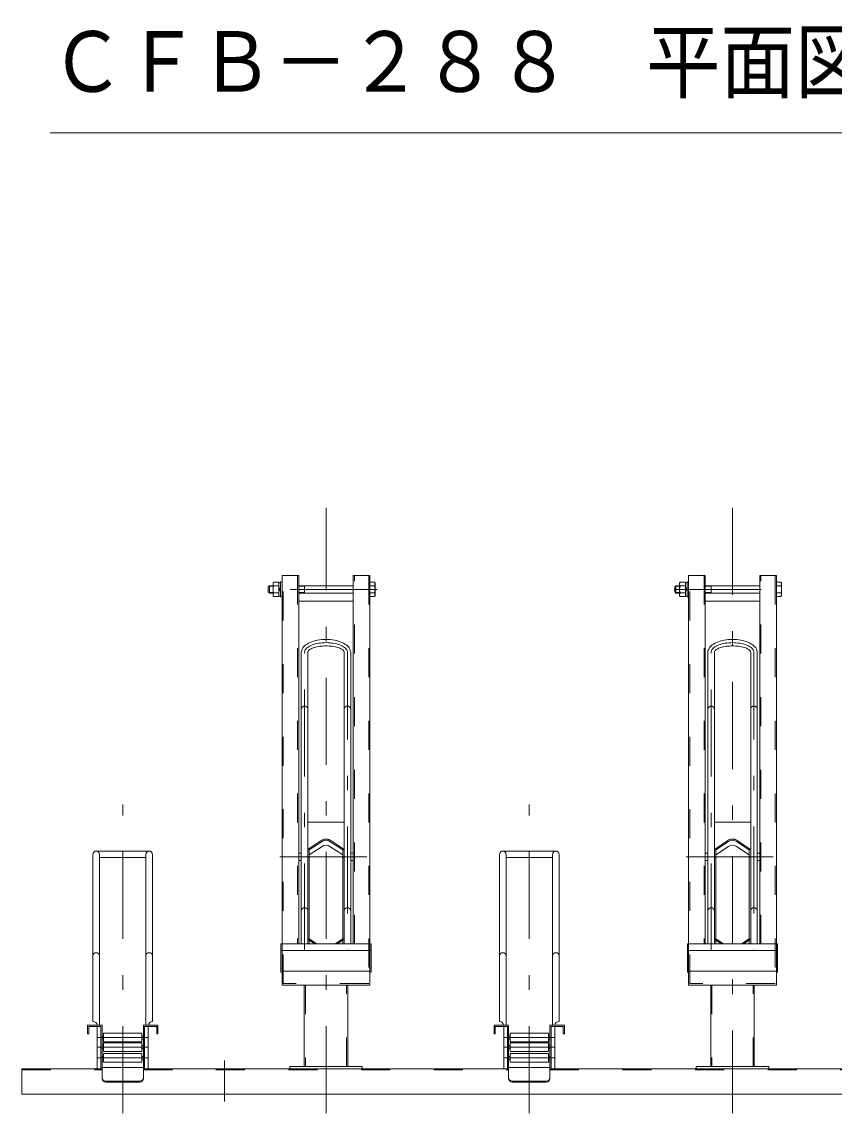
# Model space of a CAD drawing. Units: millimetres, scale not verified. Extents: x -5940 to 5940, y -4200 to 4200.
# Drawn here: x 2243 to 3362, y 160 to 1664 of the extents above; entities that cross this region are included whole.
import ezdxf
from ezdxf.enums import TextEntityAlignment as Align

# ---------------------------------------------------------------- set-up
doc = ezdxf.new("R2010")
doc.units = ezdxf.units.MM
doc.header["$LTSCALE"] = 10
doc.linetypes.add('USER2', pattern=[10, 4, -6])
doc.linetypes.add('USER3', pattern=[24, 12, -5, 2, -5])
for name, color, linetype, lineweight in [('0-2_2-0BOLD', 7, 'Continuous', 18), ('0-3_2-1HIDDEN', 3, 'USER2', 18), ('0-4_2-2CENTER', 3, 'USER3', 18), ('0-5_2-4THIN', 4, 'Continuous', 18), ('0-6_2-5DIM', 3, 'Continuous', 18)]:
    doc.layers.add(name, color=color, linetype=linetype, lineweight=lineweight)
doc.styles.add('ＭＳ ゴシック', font='')
doc.styles.get('ＭＳ ゴシック').set_extended_font_data('MS Gothic')

msp = doc.modelspace()

# ---------------------------------------------------------------- linework, layer by layer
at = {"layer": '0-2_2-0BOLD'}
for p, q in [((2596.7, 891.15), (2599.2, 891.15)), ((2599.2, 892.45), (2601.2, 892.45)), ((3156.7, 891.15), (3159.2, 891.15)), ((3159.2, 892.45), (3161.2, 892.45)), ((2583.7, 886.95), (2583.7, 876.95)), ((2589.46, 886.86), (2596.7, 886.86)), ((2596.7, 877.05), (2589.46, 877.05)), ((2599.2, 884.45), (2596.7, 881.95)), ((2596.7, 879.45), (2599.2, 881.95)), ((2599.2, 872.75), (2596.7, 872.75)), ((2699.2, 886.95), (2624.2, 886.95)), ((2624.2, 876.95), (2699.2, 876.95)), ((2632.2, 886.95), (2632.2, 876.95)), ((2722.2, 886.86), (2728.44, 886.86)), ((2722.2, 877.05), (2728.44, 877.05)), ((3143.7, 876.95), (3142.2, 878.45)), ((3149.46, 886.86), (3156.7, 886.86)), ((3156.7, 877.05), (3149.46, 877.05)), ((3159.2, 884.45), (3156.7, 881.95)), ((3156.7, 879.45), (3159.2, 881.95)), ((3159.2, 872.75), (3156.7, 872.75)), ((3184.2, 886.95), (3259.2, 886.95)), ((3259.2, 876.95), (3184.2, 876.95)), ((3192.2, 876.95), (3192.2, 886.95)), ((3282.2, 886.86), (3288.44, 886.86)), ((3288.44, 877.05), (3282.2, 877.05)), ((2699.2, 865.78), (2624.2, 865.78)), ((3184.2, 865.78), (3259.2, 865.78)), ((2627.7, 393.41), (2627.7, 795.18)), ((2636.7, 795.18), (2636.7, 393.41)), ((2686.7, 393.41), (2686.7, 795.18)), ((2695.7, 795.18), (2695.7, 393.41)), ((3187.7, 393.41), (3187.7, 795.18)), ((3196.7, 795.18), (3196.7, 393.41)), ((3246.7, 393.41), (3246.7, 795.18)), ((3255.7, 795.18), (3255.7, 393.41)), ((2636.7, 561.13), (2686.7, 561.13)), ((3246.7, 561.13), (3196.7, 561.13)), ((2656.21, 527.84), (2638.7, 516.35)), ((2684.7, 523.12), (2667.18, 534.62)), ((2667.18, 527.84), (2684.7, 516.35)), ((3216.21, 527.84), (3198.7, 516.35)), ((3227.18, 534.62), (3244.7, 523.12)), ((3227.18, 527.84), (3244.7, 516.35)), ((2340.7, 286.38), (2340.7, 516.88)), ((2344.2, 521.38), (2419.2, 521.38)), ((2349.7, 516.88), (2349.7, 281.38)), ((2413.7, 512.38), (2349.7, 512.38)), ((2413.7, 281.38), (2413.7, 516.88)), ((2422.7, 516.88), (2422.7, 286.38)), ((2627.7, 518.57), (2624.2, 518.57)), ((2684.7, 523.12), (2684.7, 393.41)), ((2695.7, 518.57), (2699.2, 518.57)), ((2900.7, 286.38), (2900.7, 516.88)), ((2904.2, 521.38), (2979.2, 521.38)), ((2909.7, 516.88), (2909.7, 281.38)), ((2973.7, 512.38), (2909.7, 512.38)), ((2973.7, 281.38), (2973.7, 516.88)), ((2982.7, 516.88), (2982.7, 286.38)), ((3187.7, 518.57), (3184.2, 518.57)), ((3244.7, 523.12), (3244.7, 393.41)), ((3255.7, 518.57), (3259.2, 518.57)), ((2624.2, 508.57), (2627.7, 508.57)), ((2699.2, 508.57), (2695.7, 508.57)), ((3184.2, 508.57), (3187.7, 508.57)), ((3259.2, 508.57), (3255.7, 508.57)), ((2649.19, 393.41), (2638.7, 400.51)), ((2684.7, 400.51), (2674.21, 393.41)), ((3209.19, 393.41), (3198.7, 400.51)), ((3244.7, 400.51), (3234.21, 393.41)), ((2723.8, 384.2), (2599.6, 384.2)), ((3283.8, 384.2), (3159.6, 384.2)), ((2601.2, 360.25), (2599.6, 360.25)), ((2601.2, 360.25), (2601.2, 336.82)), ((2722.2, 355.86), (2601.2, 355.86)), ((2723.8, 354.52), (2722.2, 354.52)), ((3161.2, 360.25), (3159.6, 360.25)), ((3161.2, 360.25), (3161.2, 336.82)), ((3161.2, 355.86), (3282.2, 355.86)), ((3282.2, 354.52), (3283.8, 354.52)), ((2631.7, 224.58), (2631.7, 336.82)), ((2691.7, 336.82), (2691.7, 224.58)), ((3191.7, 224.58), (3191.7, 336.82)), ((3251.7, 336.82), (3251.7, 224.58)), ((2346.7, 221.38), (2346.7, 279.78)), ((2351.7, 279.78), (2351.7, 221.38)), ((2410.1, 281.38), (2430.1, 281.38)), ((2410.1, 281.38), (2410.1, 208.15)), ((2416.7, 221.38), (2416.7, 279.78)), ((2906.7, 221.38), (2906.7, 279.78)), ((2911.7, 279.78), (2911.7, 221.38)), ((2976.7, 221.38), (2976.7, 279.78)), ((2353.3, 266.38), (2355.3, 266.38)), ((2355.3, 262.38), (2353.3, 262.38)), ((2408.1, 266.38), (2410.1, 266.38)), ((2410.1, 262.38), (2408.1, 262.38)), ((2913.3, 266.38), (2915.3, 266.38)), ((2915.3, 262.38), (2913.3, 262.38)), ((2970.1, 266.38), (2968.1, 266.38)), ((2968.1, 262.38), (2970.1, 262.38)), ((2353.3, 253.38), (2355.3, 253.38)), ((2355.3, 249.38), (2353.3, 249.38)), ((2408.1, 253.38), (2410.1, 253.38)), ((2410.1, 249.38), (2408.1, 249.38)), ((2913.3, 253.38), (2915.3, 253.38)), ((2915.3, 249.38), (2913.3, 249.38)), ((2970.1, 253.38), (2968.1, 253.38)), ((2968.1, 249.38), (2970.1, 249.38)), ((2353.3, 231.38), (2351.7, 231.38)), ((2355.3, 238.38), (2353.3, 238.38)), ((2353.3, 234.38), (2355.3, 234.38)), ((2408.1, 238.38), (2410.1, 238.38)), ((2410.1, 234.38), (2408.1, 234.38)), ((2411.7, 231.38), (2410.1, 231.38)), ((2913.3, 231.38), (2911.7, 231.38)), ((2913.3, 238.38), (2915.3, 238.38)), ((2915.3, 234.38), (2913.3, 234.38)), ((2970.1, 238.38), (2968.1, 238.38)), ((2968.1, 234.38), (2970.1, 234.38)), ((2970.1, 231.38), (2971.7, 231.38)), ((2410.1, 222.98), (2353.3, 222.98)), ((2913.3, 221.38), (2410.1, 221.38)), ((2711.7, 224.58), (2711.7, 221.38)), ((2970.1, 222.98), (2913.3, 222.98)), ((3473.3, 221.38), (2970.1, 221.38)), ((3271.7, 224.58), (3271.7, 221.38)), ((2358.3, 204.27), (2405.1, 204.27)), ((2405.1, 203.14), (2358.3, 203.14)), ((2965.1, 204.27), (2918.3, 204.27)), ((2918.3, 203.14), (2965.1, 203.14))]:
    msp.add_line(p, q, dxfattribs=at)
for points in [[(2596.7, 872.14), (2589.46, 872.14), (2588.7, 873.45), (2588.7, 890.45), (2589.46, 891.77), (2596.7, 891.77)], [(3156.7, 872.14), (3156.7, 891.77), (3149.46, 891.77), (3148.7, 890.45), (3148.7, 873.45), (3149.46, 872.14)], [(2355.3, 258.38), (2408.1, 258.38), (2408.1, 270.38), (2355.3, 270.38)], [(2355.3, 245.38), (2408.1, 245.38), (2408.1, 257.38), (2355.3, 257.38)], [(2915.3, 258.38), (2968.1, 258.38), (2968.1, 270.38), (2915.3, 270.38)], [(2915.3, 245.38), (2968.1, 245.38), (2968.1, 257.38), (2915.3, 257.38)], [(2355.3, 230.38), (2408.1, 230.38), (2408.1, 242.38), (2355.3, 242.38)], [(2915.3, 230.38), (2968.1, 230.38), (2968.1, 242.38), (2915.3, 242.38)]]:
    msp.add_lwpolyline(points, close=True, dxfattribs=at)
for points in [[(2599.2, 892.45), (2599.2, 871.45), (2601.2, 871.45)], [(2601.2, 393.41), (2601.2, 900.9), (2624.2, 900.9), (2624.2, 393.41)], [(2699.2, 393.41), (2699.2, 900.9), (2722.2, 900.9), (2722.2, 393.41)], [(2729.2, 873.45), (2729.2, 890.45), (2728.44, 891.77), (2722.2, 891.77)], [(3159.2, 892.45), (3159.2, 871.45), (3161.2, 871.45)], [(3161.2, 393.41), (3161.2, 900.9), (3184.2, 900.9), (3184.2, 393.41)], [(3259.2, 393.41), (3259.2, 900.9), (3282.2, 900.9), (3282.2, 393.41)], [(3282.2, 872.14), (3288.44, 872.14), (3289.2, 873.45), (3289.2, 890.45), (3288.44, 891.77), (3282.2, 891.77)], [(2588.7, 876.95), (2583.7, 876.95), (2582.2, 878.45), (2582.2, 885.45), (2583.7, 886.95), (2588.7, 886.95)], [(2729.2, 873.45), (2728.44, 872.14), (2722.2, 872.14)], [(3142.2, 878.45), (3142.2, 885.45), (3143.7, 886.95), (3148.7, 886.95)], [(3148.7, 876.95), (3143.7, 876.95), (3143.7, 886.95)], [(2695.7, 795.18), (2695.57, 796.73), (2695.18, 798.27), (2694.54, 799.79), (2693.65, 801.28), (2692.51, 802.71), (2691.14, 804.09), (2689.55, 805.41), (2687.74, 806.64), (2685.74, 807.79), (2683.55, 808.84), (2681.2, 809.79), (2678.7, 810.63), (2676.07, 811.34), (2673.33, 811.94), (2670.5, 812.41), (2667.6, 812.75), (2664.66, 812.95), (2661.7, 813.02), (2658.73, 812.95), (2655.79, 812.75), (2652.9, 812.41), (2650.07, 811.94), (2647.33, 811.34), (2644.7, 810.63), (2642.19, 809.79), (2639.84, 808.84), (2637.66, 807.79), (2635.65, 806.64), (2633.85, 805.41), (2632.25, 804.09), (2630.88, 802.71), (2629.75, 801.28), (2628.85, 799.79), (2628.21, 798.27), (2627.83, 796.73), (2627.7, 795.18)], [(3255.7, 795.18), (3255.57, 796.73), (3255.18, 798.27), (3254.54, 799.79), (3253.65, 801.28), (3252.51, 802.71), (3251.14, 804.09), (3249.55, 805.41), (3247.74, 806.64), (3245.74, 807.79), (3243.55, 808.84), (3241.2, 809.79), (3238.7, 810.63), (3236.07, 811.34), (3233.33, 811.94), (3230.5, 812.41), (3227.6, 812.75), (3224.66, 812.95), (3221.7, 813.02), (3218.73, 812.95), (3215.79, 812.75), (3212.9, 812.41), (3210.07, 811.94), (3207.33, 811.34), (3204.7, 810.63), (3202.19, 809.79), (3199.84, 808.84), (3197.66, 807.79), (3195.65, 806.64), (3193.85, 805.41), (3192.25, 804.09), (3190.88, 802.71), (3189.75, 801.28), (3188.86, 799.79), (3188.21, 798.27), (3187.83, 796.73), (3187.7, 795.18)], [(2686.7, 795.18), (2686.6, 795.95), (2686.32, 796.71), (2685.84, 797.46), (2685.19, 798.2), (2684.35, 798.91), (2683.35, 799.59), (2682.18, 800.24), (2680.85, 800.86), (2679.37, 801.43), (2677.77, 801.95), (2676.04, 802.42), (2674.2, 802.83), (2672.26, 803.19), (2670.25, 803.48), (2668.17, 803.72), (2666.04, 803.88), (2663.88, 803.98), (2661.7, 804.02), (2659.52, 803.98), (2657.36, 803.88), (2655.23, 803.72), (2653.15, 803.48), (2651.13, 803.19), (2649.2, 802.83), (2647.36, 802.42), (2645.63, 801.95), (2644.02, 801.43), (2642.55, 800.86), (2641.22, 800.24), (2640.05, 799.59), (2639.04, 798.91), (2638.2, 798.2), (2637.55, 797.46), (2637.08, 796.71), (2636.79, 795.95), (2636.7, 795.18)], [(3246.7, 795.18), (3246.6, 795.95), (3246.32, 796.71), (3245.85, 797.46), (3245.19, 798.2), (3244.35, 798.91), (3243.35, 799.59), (3242.18, 800.24), (3240.85, 800.86), (3239.37, 801.43), (3237.77, 801.95), (3236.04, 802.42), (3234.2, 802.83), (3232.26, 803.19), (3230.25, 803.48), (3228.17, 803.72), (3226.04, 803.88), (3223.88, 803.98), (3221.7, 804.02), (3219.52, 803.98), (3217.36, 803.88), (3215.23, 803.72), (3213.15, 803.48), (3211.13, 803.19), (3209.2, 802.83), (3207.36, 802.42), (3205.63, 801.95), (3204.02, 801.43), (3202.55, 800.86), (3201.22, 800.24), (3200.05, 799.59), (3199.04, 798.91), (3198.2, 798.2), (3197.55, 797.46), (3197.08, 796.71), (3196.79, 795.95), (3196.7, 795.18)], [(2638.7, 393.41), (2638.7, 523.12), (2656.21, 534.62)], [(3198.7, 393.41), (3198.7, 523.12), (3216.21, 534.62)], [(2601.2, 354.52), (2599.6, 354.52), (2599.6, 393.41), (2723.8, 393.41), (2723.8, 354.52)], [(3283.8, 354.52), (3283.8, 393.41), (3159.6, 393.41), (3159.6, 354.52), (3161.2, 354.52)], [(2601.2, 336.82), (2722.2, 336.82), (2722.2, 360.25), (2723.8, 360.25)], [(3161.2, 336.82), (3282.2, 336.82), (3282.2, 360.25), (3283.8, 360.25)], [(2351.7, 279.78), (2334.9, 279.78), (2334.9, 269.38), (2333.3, 269.38), (2333.3, 281.38), (2353.3, 281.38), (2353.3, 208.15)], [(2430.1, 281.38), (2430.1, 269.38), (2428.5, 269.38), (2428.5, 279.78), (2411.7, 279.78), (2411.7, 221.38)], [(2911.7, 279.78), (2894.9, 279.78), (2894.9, 269.38), (2893.3, 269.38), (2893.3, 281.38), (2913.3, 281.38), (2913.3, 208.15)], [(2971.7, 221.38), (2971.7, 279.78), (2988.5, 279.78), (2988.5, 269.38), (2990.1, 269.38), (2990.1, 281.38), (2970.1, 281.38), (2970.1, 208.15)], [(2353.3, 221.38), (2242.7, 221.38), (2242.7, 186.38), (4480.69, 186.38), (4480.69, 221.38), (4090.1, 221.38)], [(2711.7, 224.58), (2611.7, 224.58), (2611.7, 221.38)], [(3271.7, 224.58), (3171.7, 224.58), (3171.7, 221.38)]]:
    msp.add_lwpolyline(points, dxfattribs=at)
for centre, radius, start, end in [((2593.04, 889.31), 4.34, 154.38425, 214.38425), ((2724.85, 889.31), 4.34, 325.61575, 25.61574), ((3153.04, 889.31), 4.34, 154.38425, 214.38425), ((3284.85, 889.31), 4.34, 325.61575, 25.61574), ((2604.94, 881.95), 16.24, 162.41203, 197.58795), ((2593.04, 874.59), 4.34, 145.61574, 205.61574), ((2712.96, 881.95), 16.24, 342.41205, 17.58795), ((2724.85, 874.59), 4.34, 334.38426, 34.38425), ((3164.94, 881.95), 16.24, 162.41203, 197.58795), ((3153.04, 874.59), 4.34, 145.61574, 205.61574), ((3272.96, 881.95), 16.24, 342.41205, 17.58795), ((3284.85, 874.59), 4.34, 334.38426, 34.38425), ((2632.2, 716.41), 4.72, 17.69286, 162.30713), ((2691.2, 716.41), 4.72, 17.69286, 162.30713), ((3192.2, 716.41), 4.72, 17.69286, 162.30713), ((3251.2, 716.41), 4.72, 17.69286, 162.30713), ((2661.7, 526.26), 10, 56.72707, 123.27292), ((2661.7, 519.48), 10, 56.72707, 123.27292), ((3221.7, 526.26), 10, 56.72707, 123.27292), ((3221.7, 519.48), 10, 56.72707, 123.27292), ((2345.2, 516.88), 4.5, 0, 180), ((2418.2, 516.88), 4.5, 0, 180), ((2905.2, 516.88), 4.5, 0, 180), ((2978.2, 516.88), 4.5, 0, 180), ((2632.2, 438.61), 4.72, 17.69286, 162.30713), ((2691.2, 438.61), 4.72, 17.69286, 162.30713), ((3192.2, 438.61), 4.72, 17.69286, 162.30713), ((3251.2, 438.61), 4.72, 17.69286, 162.30713), ((2345.2, 376.88), 4.5, 0, 180), ((2418.2, 376.88), 4.5, 0, 180), ((2905.2, 376.88), 4.5, 0, 180), ((2978.2, 376.88), 4.5, 0, 180), ((2340.7, 280.38), 6, 9.59406, 90), ((2422.7, 280.38), 6, 90, 170.40593), ((2900.7, 280.38), 6, 9.59406, 90), ((2982.7, 280.38), 6, 90, 170.40593), ((2358.3, 209.27), 5, 180, 270), ((2358.3, 208.15), 5, 180, 270), ((2405.1, 209.27), 5, 270, 0), ((2405.1, 208.15), 5, 270, 0), ((2918.3, 209.27), 5, 180, 270), ((2918.3, 208.15), 5, 180, 270), ((2965.1, 209.27), 5, 270, 0), ((2965.1, 208.15), 5, 270, 0)]:
    msp.add_arc(centre, radius, start, end, dxfattribs=at)
at = {"layer": '0-3_2-1HIDDEN'}
for p, q in [((2622.6, 900.9), (2622.6, 393.41)), ((2700.8, 393.41), (2700.8, 900.9)), ((3182.6, 900.9), (3182.6, 393.41)), ((3260.8, 393.41), (3260.8, 900.9)), ((2638.7, 512.05), (2637.31, 512.85)), ((2686.08, 512.85), (2684.7, 512.05)), ((3198.7, 512.05), (3197.31, 512.85)), ((3246.08, 512.85), (3244.7, 512.05)), ((2601.2, 393.41), (2601.2, 360.25)), ((2638.7, 400.51), (2637.31, 399.71)), ((2637.31, 399.71), (2646.47, 393.41)), ((2686.08, 399.71), (2676.92, 393.41)), ((2686.08, 399.71), (2684.7, 400.51)), ((2722.2, 360.25), (2722.2, 393.41)), ((3161.2, 393.41), (3161.2, 360.25)), ((3198.7, 400.51), (3197.31, 399.71)), ((3197.31, 399.71), (3206.47, 393.41)), ((3246.08, 399.71), (3236.92, 393.41)), ((3246.08, 399.71), (3244.7, 400.51)), ((3282.2, 360.25), (3282.2, 393.41)), ((2633.3, 336.82), (2633.3, 224.58)), ((2690.1, 224.58), (2690.1, 336.82)), ((3193.3, 336.82), (3193.3, 224.58)), ((3250.1, 224.58), (3250.1, 336.82)), ((2242.7, 219.78), (2353.3, 219.78)), ((2410.1, 219.78), (2913.3, 219.78)), ((2970.1, 219.78), (3473.3, 219.78))]:
    msp.add_line(p, q, dxfattribs=at)
for points in [[(2720.6, 900.9), (2720.6, 338.97), (2602.8, 338.97), (2602.8, 900.9)], [(3280.6, 900.9), (3280.6, 338.97), (3162.8, 338.97), (3162.8, 900.9)], [(2655.26, 535.9), (2637.31, 523.92), (2638.7, 523.12)], [(2684.7, 523.12), (2686.08, 523.92), (2668.14, 535.9)], [(3215.26, 535.9), (3197.31, 523.92), (3198.7, 523.12)], [(3244.7, 523.12), (3246.08, 523.92), (3228.14, 535.9)]]:
    msp.add_lwpolyline(points, dxfattribs=at)
for centre in [(2661.7, 526.26), (3221.7, 526.26)]:
    msp.add_arc(centre, 11.6, 56.27408, 123.72591, dxfattribs=at)
at = {"layer": '0-4_2-2CENTER'}
for p, q in [((2661.7, 160.25), (2661.7, 994.33)), ((3221.7, 994.33), (3221.7, 160.25)), ((2732.2, 881.95), (2581.2, 881.95)), ((3141.2, 881.95), (3292.2, 881.95)), ((2632.2, 384.2), (2632.2, 795.18)), ((2691.2, 795.18), (2691.2, 384.2)), ((3192.2, 384.2), (3192.2, 795.18)), ((3251.2, 795.18), (3251.2, 384.2)), ((2381.7, 160.25), (2381.7, 585.77)), ((2941.7, 160.25), (2941.7, 585.77)), ((2597.88, 513.57), (2725.51, 513.57)), ((3157.88, 513.57), (3285.51, 513.57)), ((2346.7, 264.38), (2416.7, 264.38)), ((2906.7, 264.38), (2976.7, 264.38)), ((2416.7, 251.38), (2346.7, 251.38)), ((2976.7, 251.38), (2906.7, 251.38)), ((2346.7, 236.38), (2416.7, 236.38)), ((2521.7, 176.17), (2521.7, 232.84)), ((2906.7, 236.38), (2976.7, 236.38))]:
    msp.add_line(p, q, dxfattribs=at)
for points in [[(2691.2, 795.18), (2691.08, 796.34), (2690.75, 797.49), (2690.19, 798.63), (2689.42, 799.74), (2688.43, 800.81), (2687.24, 801.84), (2685.86, 802.83), (2684.29, 803.75), (2682.56, 804.61), (2680.66, 805.39), (2678.62, 806.1), (2676.45, 806.73), (2674.16, 807.26), (2671.79, 807.71), (2669.33, 808.06), (2666.82, 808.31), (2664.27, 808.46), (2661.7, 808.52), (2659.13, 808.46), (2656.57, 808.31), (2654.06, 808.06), (2651.61, 807.71), (2649.23, 807.26), (2646.95, 806.73), (2644.78, 806.1), (2642.73, 805.39), (2640.84, 804.61), (2639.1, 803.75), (2637.53, 802.83), (2636.15, 801.84), (2634.96, 800.81), (2633.98, 799.74), (2633.2, 798.63), (2632.64, 797.49), (2632.31, 796.34), (2632.2, 795.18)], [(3251.2, 795.18), (3251.08, 796.34), (3250.75, 797.49), (3250.19, 798.63), (3249.42, 799.74), (3248.43, 800.81), (3247.24, 801.84), (3245.86, 802.83), (3244.29, 803.75), (3242.56, 804.61), (3240.66, 805.39), (3238.62, 806.1), (3236.45, 806.73), (3234.16, 807.26), (3231.79, 807.71), (3229.33, 808.06), (3226.82, 808.31), (3224.27, 808.46), (3221.7, 808.52), (3219.13, 808.46), (3216.57, 808.31), (3214.06, 808.06), (3211.61, 807.71), (3209.23, 807.26), (3206.95, 806.73), (3204.78, 806.1), (3202.73, 805.39), (3200.84, 804.61), (3199.1, 803.75), (3197.53, 802.83), (3196.15, 801.84), (3194.96, 800.81), (3193.98, 799.74), (3193.2, 798.63), (3192.64, 797.49), (3192.31, 796.34), (3192.2, 795.18)]]:
    msp.add_lwpolyline(points, dxfattribs=at)
at = {"layer": '0-5_2-4THIN'}
for p, q in [((2582.88, 886.14), (2588.7, 886.14)), ((2588.7, 877.76), (2582.88, 877.76)), ((2632.2, 886.14), (2624.2, 886.14)), ((2624.2, 877.76), (2632.2, 877.76)), ((3142.89, 886.14), (3148.7, 886.14)), ((3148.7, 877.76), (3142.89, 877.76)), ((3192.2, 886.14), (3184.2, 886.14)), ((3184.2, 877.76), (3192.2, 877.76))]:
    msp.add_line(p, q, dxfattribs=at)
at = {"layer": '0-6_2-5DIM'}
msp.add_line((2281.7, 1511), (4441.69, 1511), dxfattribs=at)

# ---------------------------------------------------------------- texts
at = {"layer": '0-6_2-5DIM', "color": 7, "style": 'ＭＳ ゴシック', "width": 0.9}
msp.add_text('ＣＦＢ－２８８\u3000平面図\u3000Ｓ＝１／２０', height=83.58, dxfattribs=at).set_placement((2281.7, 1542.4), align=Align.BOTTOM_LEFT)

doc.saveas('drawing.dxf')
